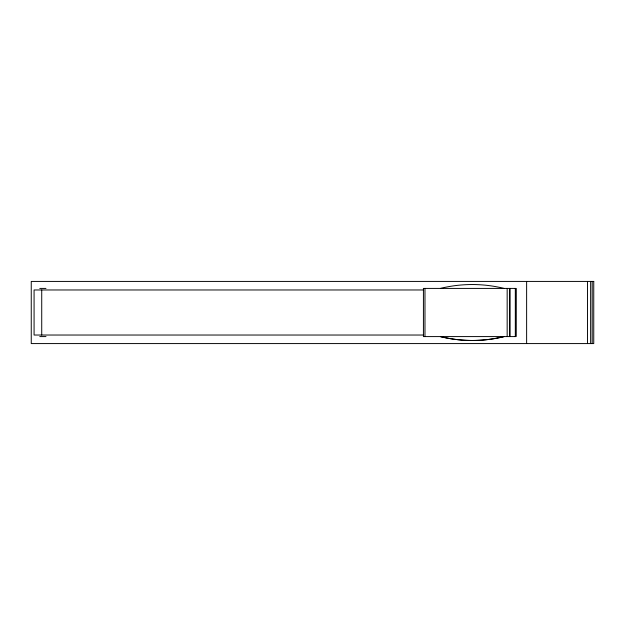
<?xml version="1.0" encoding="UTF-8"?>
<svg xmlns="http://www.w3.org/2000/svg" width="625" height="625" viewBox="0 0 625 625"><rect width="100%" height="100%" fill="white"/><g stroke="black" fill="none" stroke-linecap="round" stroke-linejoin="round"><path stroke-width="0.94" d="M39.781 288.414L45.969 288.414M515.852 288.414L423.422 288.414L423.422 336.586L515.852 336.586L515.852 288.414L515.805 336.586M423.523 289.969L34.078 289.969L34.078 335.031L423.523 335.031M39.766 336.586L45.984 336.586M592.195 281.422L592.195 343.578M590.641 281.422L590.641 343.578M587.531 281.422L587.531 343.578M526.625 281.422L526.625 343.578M515.656 288.414L515.656 336.586M515.32 288.414L515.32 336.586M509.922 288.414L509.922 336.586M509.719 288.414L509.719 336.586M507.164 288.414L507.164 336.586M424.977 288.414L424.977 336.586M41.727 289.969L41.727 335.031M440.508 336.617A132.781 132.719 90 0 0 503.953 336.617A132.781 132.719 -90 0 1 440.461 336.617M440.508 288.383A132.781 132.719 -90 0 1 503.953 288.383M593.75 281.422L31.25 281.422L31.25 343.578L593.75 343.578L593.75 281.422"/></g></svg>
